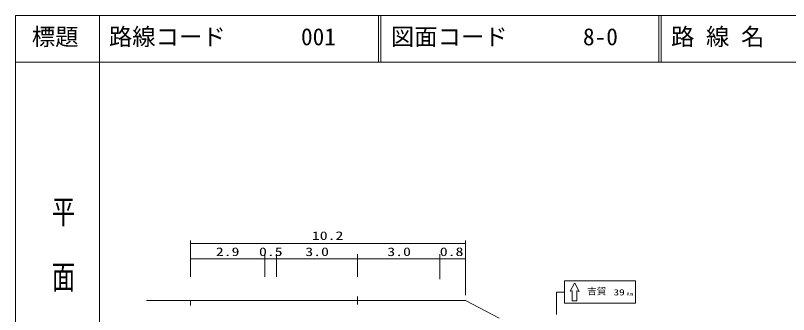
# Model space of a CAD drawing. Units: millimetres, scale not verified. Extents: x 20499 to 660499, y -46940 to 313060.
# Drawn here: x 20499 to 186038, y 248928 to 313060 of the extents above; entities that cross this region are included whole.
import ezdxf
from ezdxf.enums import TextEntityAlignment as Align

# ---------------------------------------------------------------- set-up
doc = ezdxf.new("R2010")
doc.units = ezdxf.units.MM
doc.header["$LTSCALE"] = 1000
for name, color, linetype, lineweight in [('M-BGD-CRST', 7, 'Continuous', 13), ('M-STR-STRC', 7, 'Continuous', 13), ('M-TTL', 2, 'Continuous', 13), ('M-TTL-BAND', 7, 'Continuous', 13), ('M-TTL-LINE', 7, 'Continuous', 13), ('M-TTL-TXT', 7, 'Continuous', 13)]:
    doc.layers.add(name, color=color, linetype=linetype, lineweight=lineweight)
doc.styles.add('@ＭＳ ゴシック', font='')
doc.styles.add('ＭＳ ゴシック', font='')
doc.styles.get('@ＭＳ ゴシック').set_extended_font_data('@MS Gothic')
doc.styles.get('ＭＳ ゴシック').set_extended_font_data('MS Gothic')

msp = doc.modelspace()

# ---------------------------------------------------------------- linework, layer by layer
at = {"layer": 'M-BGD-CRST'}
for p, q in [((57970, 257000), (57970, 264800)), ((57970, 264135), (60474, 264135)), ((60474, 264135), (69866, 264135)), ((69866, 264135), (77838, 264135)), ((76419, 264135), (109460, 264135)), ((111354, 264135), (106608, 264135)), ((110651, 264135), (114985, 264135)), ((116878, 264135), (112133, 264135)), ((116878, 253080), (116878, 264800)), ((73915, 257000), (73915, 261879)), ((76419, 257000), (76419, 261879)), ((93748, 261879), (93748, 257000)), ((111354, 257000), (111354, 261879)), ((57970, 260879), (60474, 260879)), ((60474, 260879), (69866, 260879)), ((69866, 260879), (77838, 260879)), ((76419, 260879), (78922, 260879)), ((76419, 260879), (76419, 257000)), ((78922, 260879), (93748, 260879)), ((93748, 260879), (108850, 260879)), ((111354, 260879), (108850, 260879)), ((110651, 260879), (114374, 260879)), ((111354, 260879), (111354, 256500)), ((116878, 260879), (114374, 260879)), ((48578, 251943), (57970, 251943)), ((57970, 250840), (57970, 251943)), ((57970, 251943), (64580, 251943)), ((59108, 251943), (59637, 251943)), ((61611, 251943), (116878, 251943)), ((61611, 251943), (62141, 251943)), ((93748, 252777), (93748, 251108)), ((116878, 251943), (124045, 248167))]:
    msp.add_line(p, q, dxfattribs=at)
at = {"layer": 'M-STR-STRC'}
for p, q in [((138041, 251344), (138041, 256144)), ((138041, 256144), (153241, 256144)), ((139279, 253979), (140193, 255662)), ((140256, 255662), (141222, 253898)), ((153241, 256144), (153241, 251344)), ((136353, 253744), (138041, 253744)), ((136353, 253744), (136353, 248944)), ((139667, 254027), (139321, 253927)), ((139713, 251839), (139713, 253993)), ((140734, 253978), (140734, 251850)), ((141177, 253848), (140784, 254012)), ((139713, 251840), (140735, 251840)), ((153241, 251344), (138041, 251344))]:
    msp.add_line(p, q, dxfattribs=at)
for centre, start, end in [((140224, 255645), 28.71979, 151.50226), ((139311, 253962), 151.50226, 286.11285), ((139677, 253993), 0, 106.11285), ((140770, 253978), 67.39017, 180), ((141191, 253881), 247.39014, 28.71979)]:
    msp.add_arc(centre, 36, start, end, dxfattribs=at)
at = {"layer": 'M-TTL'}
for p, q in [((20499, 313060), (20499, -46940)), ((660499, 313060), (20499, 313060))]:
    msp.add_line(p, q, dxfattribs=at)
at = {"layer": 'M-TTL-BAND'}
msp.add_line((38499, 303060), (38499, -46940), dxfattribs=at)
at = {"layer": 'M-TTL-LINE'}
for p, q in [((38499, 313060), (38499, 303060)), ((98249, 313060), (98249, 303060)), ((98749, 313060), (98749, 303060)), ((158249, 313060), (158249, 303060)), ((158749, 313060), (158749, 303060)), ((20499, 303060), (660499, 303060))]:
    msp.add_line(p, q, dxfattribs=at)

# ---------------------------------------------------------------- texts
at = {"layer": 'M-BGD-CRST', "style": 'ＭＳ ゴシック', "width": 1.35}
for s, p in [('10.2', (83982, 264371)), ('2.9', (63409, 260921)), ('0.5', (72648, 260921)), ('3.0', (82574, 260921)), ('3.0', (100132, 260921)), ('0.8', (111369, 260921))]:
    msp.add_text(s, height=1833, rotation=0.1, dxfattribs=at).set_placement(p, align=Align.BOTTOM_LEFT)
at = {"layer": 'M-STR-STRC', "style": 'ＭＳ ゴシック'}
msp.add_text('吉賀', height=1466, dxfattribs=at).set_placement((142922, 252780), align=Align.BOTTOM_LEFT)
at = {"layer": 'M-STR-STRC', "style": 'ＭＳ ゴシック', "width": 1.35}
for s, height, p in [('39', 1320, (148546, 252638)), ('Km', 733.1, (151336, 252776))]:
    msp.add_text(s, height=height, dxfattribs=at).set_placement(p, align=Align.BOTTOM_LEFT)
at = {"layer": 'M-TTL-BAND', "style": '@ＭＳ ゴシック', "width": 1.4}
msp.add_text('平  面  図', height=3666, rotation=270, dxfattribs=at).set_placement((27776, 274534), align=Align.BOTTOM_LEFT)
at = {"layer": 'M-TTL-TXT', "style": 'ＭＳ ゴシック'}
for s, p in [('標題', (23999, 305560)), ('路線コード', (40499, 305560)), ('001', (81641, 305560)), ('図面コード', (100878, 305560)), ('8-0', (142020, 305560)), ('路 線 名', (160878, 305560))]:
    msp.add_text(s, height=3666, dxfattribs=at).set_placement(p, align=Align.BOTTOM_LEFT)

doc.saveas('drawing.dxf')
